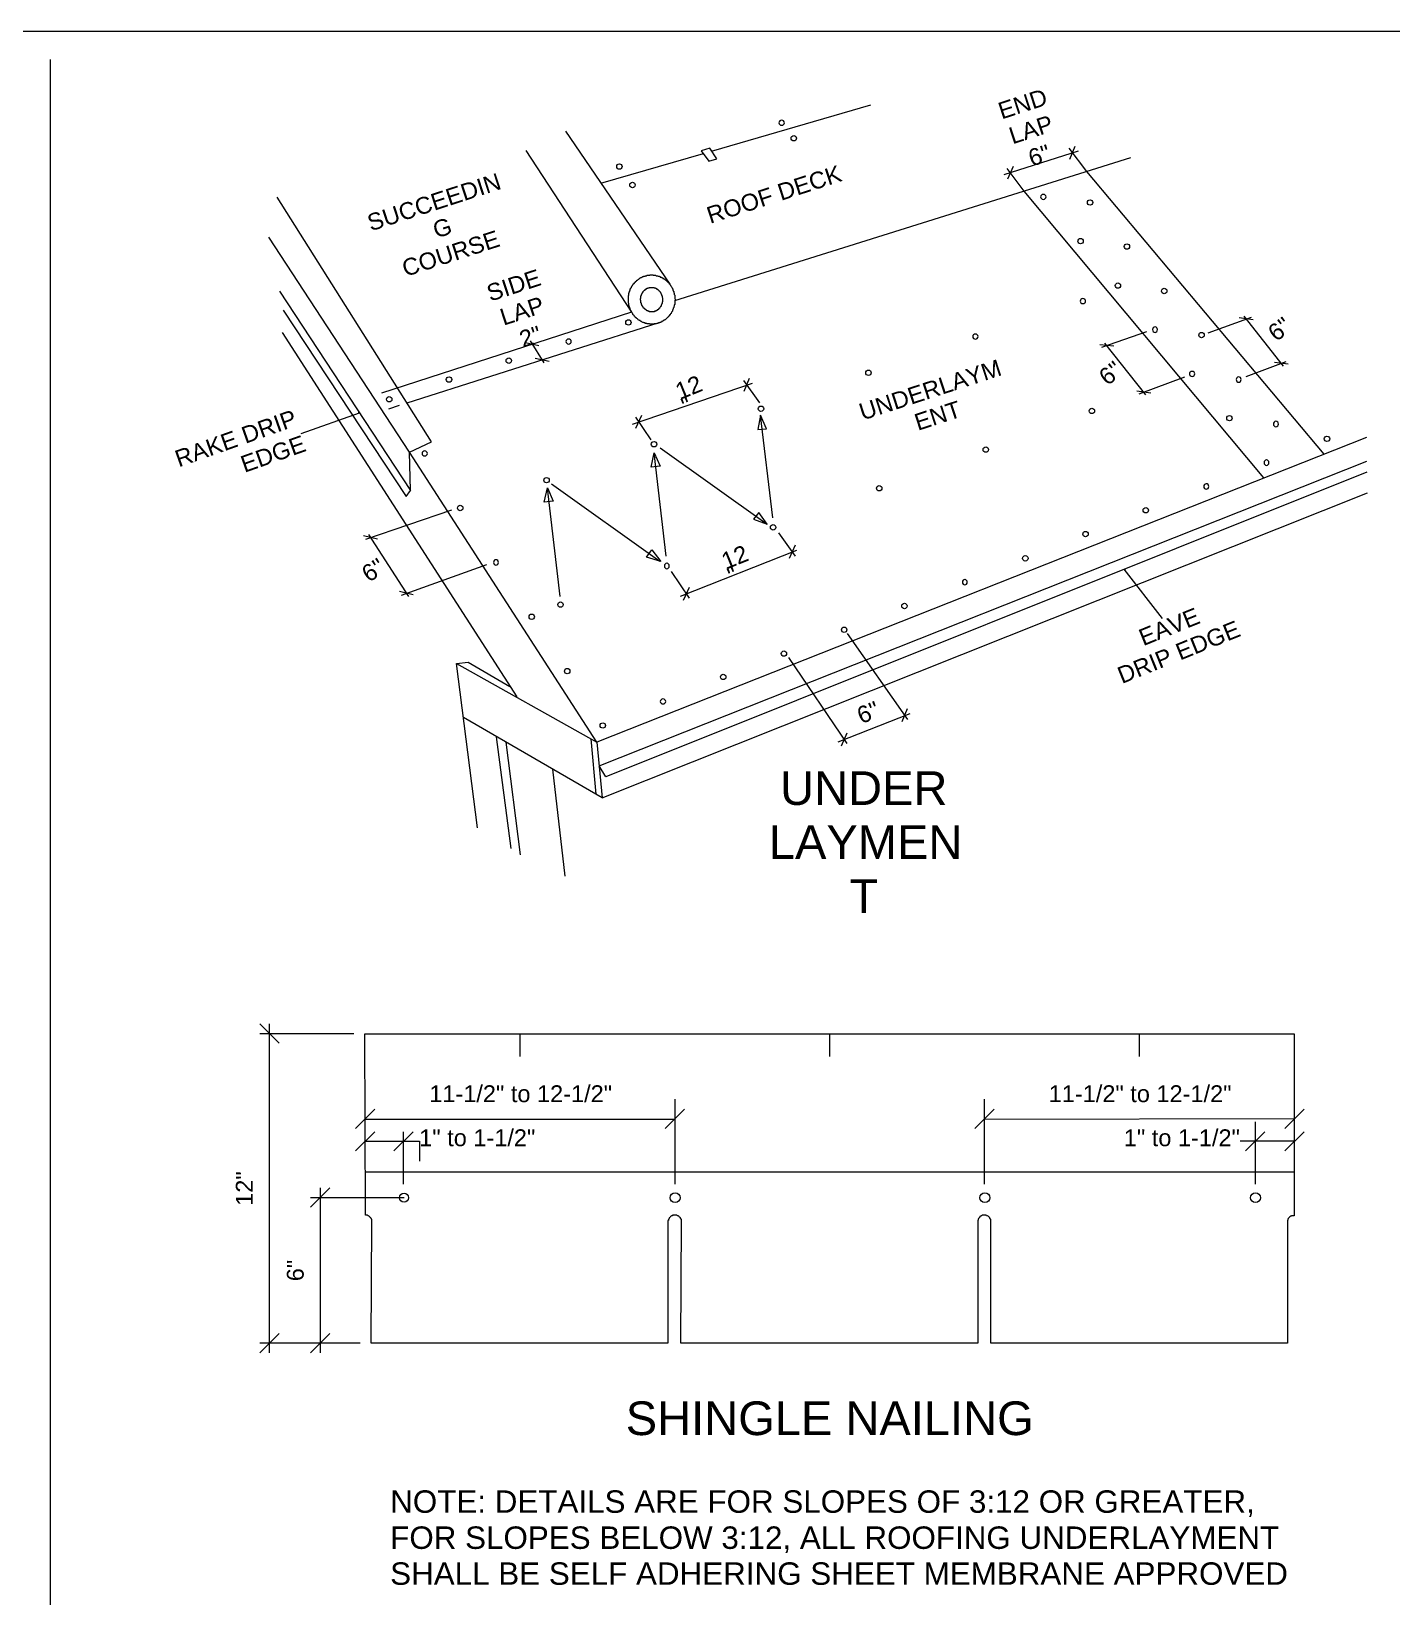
# Model space of a CAD drawing. Header units: inches. Extents: x 0 to 32.7, y -0.1 to 22.9.
# Drawn here: x 12.15 to 17.19, y 17.08 to 22.88 of the extents above; entities that cross this region are included whole.
import ezdxf

# ---------------------------------------------------------------- set-up
doc = ezdxf.new("R2010")
doc.units = ezdxf.units.IN
doc.header["$MEASUREMENT"] = 0
doc.layers.add('PDF_Geometry', color=7, linetype='Continuous', true_color=0x5d5d5d)
doc.layers.add('PDF_Text', color=7, linetype='Continuous')
doc.styles.add('PDF Arial', font='arial.ttf')

msp = doc.modelspace()

# ---------------------------------------------------------------- linework, layer by layer
at = {"layer": 'PDF_Geometry', "color": 7, "lineweight": 18}
for points in [[(0.1854, 0.1336), (0.1854, 22.8836), (32.6721, 22.8836), (32.6721, 0.1336)], [(14.6288, 22.4403), (14.6571, 22.4019), (14.6871, 22.4103), (14.6604, 22.4503)], [(14.4404, 21.9803), (14.4421, 21.9803), (14.4438, 21.9803), (14.4454, 21.9803), (14.4471, 21.9803), (14.4488, 21.9803), (14.4504, 21.9803), (14.4504, 21.9786), (14.4521, 21.9786), (14.4538, 21.9786), (14.4554, 21.9786), (14.4571, 21.9786), (14.4588, 21.9786), (14.4604, 21.9786), (14.4621, 21.9769), (14.4638, 21.9769), (14.4654, 21.9769), (14.4671, 21.9769), (14.4688, 21.9753), (14.4704, 21.9753), (14.4721, 21.9753), (14.4738, 21.9753), (14.4738, 21.9736), (14.4754, 21.9736), (14.4771, 21.9736), (14.4771, 21.9719), (14.4788, 21.9719), (14.4804, 21.9719), (14.4821, 21.9703), (14.4838, 21.9703), (14.4838, 21.9686), (14.4854, 21.9686), (14.4871, 21.9686), (14.4871, 21.9669), (14.4888, 21.9669), (14.4904, 21.9653), (14.4921, 21.9653), (14.4921, 21.9636), (14.4938, 21.9636), (14.4954, 21.9619), (14.4971, 21.9603), (14.4988, 21.9603), (14.4988, 21.9586), (14.5004, 21.9586), (14.5021, 21.9569), (14.5021, 21.9553), (14.5038, 21.9553), (14.5054, 21.9536), (14.5071, 21.9519), (14.5088, 21.9503), (14.5088, 21.9486), (14.5104, 21.9486), (14.5104, 21.9469), (14.5121, 21.9453), (14.5138, 21.9436), (14.5154, 21.9419), (14.5154, 21.9403), (14.5171, 21.9386), (14.5171, 21.9369), (14.5188, 21.9353), (14.5204, 21.9336), (14.5204, 21.9319), (14.5221, 21.9303), (14.5221, 21.9286), (14.5238, 21.9269), (14.5238, 21.9253), (14.5238, 21.9236), (14.5254, 21.9219), (14.5254, 21.9203), (14.5271, 21.9186), (14.5271, 21.9169), (14.5271, 21.9153), (14.5271, 21.9136), (14.5288, 21.9119), (14.5288, 21.9103), (14.5288, 21.9086), (14.5288, 21.9069), (14.5304, 21.9053), (14.5304, 21.9036), (14.5304, 21.9019), (14.5304, 21.8986), (14.5304, 21.8969), (14.5304, 21.8953), (14.5304, 21.8936), (14.5304, 21.8919), (14.5321, 21.8903), (14.5321, 21.8886), (14.5321, 21.8869), (14.5321, 21.8853), (14.5304, 21.8836), (14.5304, 21.8819), (14.5304, 21.8803), (14.5304, 21.8769), (14.5304, 21.8753), (14.5304, 21.8736), (14.5304, 21.8719), (14.5304, 21.8703), (14.5288, 21.8686), (14.5288, 21.8669), (14.5288, 21.8653), (14.5288, 21.8636), (14.5271, 21.8619), (14.5271, 21.8603), (14.5271, 21.8586), (14.5254, 21.8569), (14.5254, 21.8553), (14.5254, 21.8536), (14.5238, 21.8519), (14.5238, 21.8503), (14.5221, 21.8486), (14.5221, 21.8469), (14.5221, 21.8453), (14.5204, 21.8436), (14.5188, 21.8419), (14.5188, 21.8403), (14.5171, 21.8386), (14.5171, 21.8369), (14.5154, 21.8353), (14.5138, 21.8336), (14.5138, 21.8319), (14.5121, 21.8303), (14.5104, 21.8303), (14.5104, 21.8286), (14.5088, 21.8269), (14.5088, 21.8253), (14.5071, 21.8253), (14.5054, 21.8236), (14.5038, 21.8219), (14.5038, 21.8203), (14.5021, 21.8203), (14.5004, 21.8186), (14.4988, 21.8169), (14.4971, 21.8153), (14.4954, 21.8136), (14.4938, 21.8136), (14.4921, 21.8119), (14.4904, 21.8119), (14.4904, 21.8103), (14.4888, 21.8103), (14.4871, 21.8086), (14.4854, 21.8086), (14.4838, 21.8069), (14.4821, 21.8069), (14.4821, 21.8053), (14.4804, 21.8053), (14.4788, 21.8053), (14.4788, 21.8036), (14.4771, 21.8036), (14.4754, 21.8036), (14.4738, 21.8019), (14.4721, 21.8019), (14.4704, 21.8019), (14.4688, 21.8003), (14.4671, 21.8003), (14.4654, 21.8003), (14.4638, 21.8003), (14.4621, 21.7986), (14.4604, 21.7986), (14.4588, 21.7986), (14.4571, 21.7986), (14.4554, 21.7986), (14.4538, 21.7986), (14.4521, 21.7969), (14.4504, 21.7969), (14.4488, 21.7969), (14.4471, 21.7969), (14.4454, 21.7969), (14.4438, 21.7969), (14.4421, 21.7969), (14.4404, 21.7969), (14.4388, 21.7969), (14.4371, 21.7986), (14.4354, 21.7986), (14.4338, 21.7986), (14.4321, 21.7986), (14.4304, 21.7986), (14.4288, 21.7986), (14.4271, 21.7986), (14.4271, 21.8003), (14.4254, 21.8003), (14.4238, 21.8003), (14.4221, 21.8003), (14.4204, 21.8003), (14.4204, 21.8019), (14.4188, 21.8019), (14.4171, 21.8019), (14.4154, 21.8036), (14.4138, 21.8036), (14.4121, 21.8036), (14.4104, 21.8053), (14.4088, 21.8053), (14.4071, 21.8069), (14.4054, 21.8069), (14.4038, 21.8086), (14.4021, 21.8103), (14.4004, 21.8103), (14.3988, 21.8119), (14.3971, 21.8119), (14.3954, 21.8136), (14.3938, 21.8153), (14.3921, 21.8169), (14.3904, 21.8186), (14.3888, 21.8186), (14.3888, 21.8203), (14.3871, 21.8203), (14.3854, 21.8219), (14.3854, 21.8236), (14.3838, 21.8236), (14.3821, 21.8253), (14.3821, 21.8269), (14.3804, 21.8269), (14.3804, 21.8286), (14.3788, 21.8303), (14.3771, 21.8319), (14.3754, 21.8336), (14.3754, 21.8353), (14.3738, 21.8369), (14.3738, 21.8386), (14.3721, 21.8403), (14.3704, 21.8419), (14.3704, 21.8436), (14.3688, 21.8453), (14.3688, 21.8469), (14.3671, 21.8486), (14.3671, 21.8503), (14.3654, 21.8519), (14.3654, 21.8536), (14.3654, 21.8553), (14.3638, 21.8569), (14.3638, 21.8586), (14.3638, 21.8603), (14.3621, 21.8619), (14.3621, 21.8636), (14.3621, 21.8653), (14.3604, 21.8669), (14.3604, 21.8686), (14.3604, 21.8703), (14.3604, 21.8719), (14.3604, 21.8736), (14.3588, 21.8753), (14.3588, 21.8769), (14.3588, 21.8803), (14.3588, 21.8819), (14.3588, 21.8836), (14.3588, 21.8853), (14.3588, 21.8869), (14.3588, 21.8886), (14.3588, 21.8903), (14.3588, 21.8919), (14.3588, 21.8936), (14.3588, 21.8953), (14.3588, 21.8969), (14.3588, 21.8986), (14.3588, 21.9019), (14.3588, 21.9036), (14.3604, 21.9053), (14.3604, 21.9069), (14.3604, 21.9086), (14.3604, 21.9103), (14.3604, 21.9119), (14.3621, 21.9136), (14.3621, 21.9153), (14.3621, 21.9169), (14.3638, 21.9186), (14.3638, 21.9203), (14.3638, 21.9219), (14.3654, 21.9236), (14.3654, 21.9253), (14.3654, 21.9269), (14.3671, 21.9286), (14.3671, 21.9303), (14.3688, 21.9319), (14.3704, 21.9336), (14.3704, 21.9353), (14.3721, 21.9369), (14.3721, 21.9386), (14.3738, 21.9403), (14.3738, 21.9419), (14.3754, 21.9419), (14.3754, 21.9436), (14.3771, 21.9453), (14.3771, 21.9469), (14.3788, 21.9469), (14.3804, 21.9486), (14.3804, 21.9503), (14.3821, 21.9503), (14.3821, 21.9519), (14.3838, 21.9536), (14.3854, 21.9536), (14.3854, 21.9553), (14.3871, 21.9569), (14.3888, 21.9586), (14.3904, 21.9586), (14.3904, 21.9603), (14.3921, 21.9603), (14.3938, 21.9619), (14.3954, 21.9636), (14.3971, 21.9636), (14.3971, 21.9653), (14.3988, 21.9653), (14.4004, 21.9669), (14.4021, 21.9686), (14.4038, 21.9686), (14.4054, 21.9703), (14.4071, 21.9703), (14.4088, 21.9719), (14.4104, 21.9719), (14.4121, 21.9736), (14.4138, 21.9736), (14.4154, 21.9736), (14.4154, 21.9753), (14.4171, 21.9753), (14.4188, 21.9753), (14.4204, 21.9753), (14.4204, 21.9769), (14.4221, 21.9769), (14.4238, 21.9769), (14.4254, 21.9769), (14.4271, 21.9786), (14.4288, 21.9786), (14.4304, 21.9786), (14.4321, 21.9786), (14.4338, 21.9786), (14.4354, 21.9786), (14.4371, 21.9786), (14.4388, 21.9786), (14.4388, 21.9803)], [(14.4438, 21.9336), (14.4454, 21.9336), (14.4471, 21.9336), (14.4488, 21.9336), (14.4504, 21.9336), (14.4521, 21.9336), (14.4538, 21.9336), (14.4538, 21.9319), (14.4554, 21.9319), (14.4571, 21.9319), (14.4588, 21.9319), (14.4588, 21.9303), (14.4604, 21.9303), (14.4621, 21.9303), (14.4621, 21.9286), (14.4638, 21.9286), (14.4654, 21.9286), (14.4654, 21.9269), (14.4671, 21.9269), (14.4671, 21.9253), (14.4688, 21.9253), (14.4704, 21.9236), (14.4704, 21.9219), (14.4721, 21.9219), (14.4738, 21.9203), (14.4754, 21.9186), (14.4754, 21.9169), (14.4771, 21.9169), (14.4771, 21.9153), (14.4788, 21.9136), (14.4788, 21.9119), (14.4804, 21.9103), (14.4804, 21.9086), (14.4821, 21.9069), (14.4821, 21.9053), (14.4821, 21.9036), (14.4838, 21.9019), (14.4838, 21.9003), (14.4838, 21.8986), (14.4838, 21.8969), (14.4854, 21.8953), (14.4854, 21.8936), (14.4854, 21.8919), (14.4854, 21.8903), (14.4854, 21.8886), (14.4854, 21.8869), (14.4854, 21.8853), (14.4854, 21.8836), (14.4854, 21.8819), (14.4854, 21.8803), (14.4838, 21.8786), (14.4838, 21.8769), (14.4838, 21.8753), (14.4838, 21.8736), (14.4821, 21.8719), (14.4821, 21.8703), (14.4821, 21.8686), (14.4804, 21.8686), (14.4804, 21.8669), (14.4804, 21.8653), (14.4788, 21.8636), (14.4788, 21.8619), (14.4771, 21.8619), (14.4771, 21.8603), (14.4754, 21.8586), (14.4738, 21.8569), (14.4738, 21.8553), (14.4721, 21.8553), (14.4721, 21.8536), (14.4704, 21.8536), (14.4704, 21.8519), (14.4688, 21.8519), (14.4688, 21.8503), (14.4671, 21.8503), (14.4654, 21.8503), (14.4654, 21.8486), (14.4638, 21.8486), (14.4638, 21.8469), (14.4621, 21.8469), (14.4604, 21.8469), (14.4588, 21.8453), (14.4571, 21.8453), (14.4554, 21.8453), (14.4554, 21.8436), (14.4538, 21.8436), (14.4521, 21.8436), (14.4504, 21.8436), (14.4488, 21.8436), (14.4471, 21.8436), (14.4454, 21.8436), (14.4438, 21.8436), (14.4421, 21.8436), (14.4404, 21.8436), (14.4388, 21.8436), (14.4371, 21.8436), (14.4354, 21.8436), (14.4354, 21.8453), (14.4338, 21.8453), (14.4321, 21.8453), (14.4304, 21.8453), (14.4304, 21.8469), (14.4288, 21.8469), (14.4271, 21.8469), (14.4271, 21.8486), (14.4254, 21.8486), (14.4238, 21.8503), (14.4221, 21.8503), (14.4221, 21.8519), (14.4204, 21.8519), (14.4204, 21.8536), (14.4188, 21.8536), (14.4188, 21.8553), (14.4171, 21.8553), (14.4171, 21.8569), (14.4154, 21.8569), (14.4154, 21.8586), (14.4138, 21.8586), (14.4138, 21.8603), (14.4121, 21.8619), (14.4121, 21.8636), (14.4104, 21.8636), (14.4104, 21.8653), (14.4104, 21.8669), (14.4088, 21.8669), (14.4088, 21.8686), (14.4088, 21.8703), (14.4071, 21.8703), (14.4071, 21.8719), (14.4071, 21.8736), (14.4071, 21.8753), (14.4054, 21.8769), (14.4054, 21.8786), (14.4054, 21.8803), (14.4054, 21.8819), (14.4054, 21.8836), (14.4054, 21.8853), (14.4038, 21.8869), (14.4038, 21.8886), (14.4038, 21.8903), (14.4038, 21.8919), (14.4054, 21.8919), (14.4054, 21.8936), (14.4054, 21.8953), (14.4054, 21.8969), (14.4054, 21.8986), (14.4054, 21.9003), (14.4054, 21.9019), (14.4071, 21.9036), (14.4071, 21.9053), (14.4071, 21.9069), (14.4088, 21.9069), (14.4088, 21.9086), (14.4088, 21.9103), (14.4104, 21.9119), (14.4104, 21.9136), (14.4121, 21.9136), (14.4121, 21.9153), (14.4121, 21.9169), (14.4138, 21.9169), (14.4138, 21.9186), (14.4154, 21.9186), (14.4154, 21.9203), (14.4171, 21.9219), (14.4188, 21.9236), (14.4204, 21.9236), (14.4204, 21.9253), (14.4221, 21.9253), (14.4221, 21.9269), (14.4238, 21.9269), (14.4238, 21.9286), (14.4254, 21.9286), (14.4271, 21.9286), (14.4271, 21.9303), (14.4288, 21.9303), (14.4304, 21.9303), (14.4304, 21.9319), (14.4321, 21.9319), (14.4338, 21.9319), (14.4354, 21.9319), (14.4354, 21.9336), (14.4371, 21.9336), (14.4388, 21.9336), (14.4404, 21.9336), (14.4421, 21.9336)], [(14.0471, 21.1369), (14.0588, 21.1903), (14.0804, 21.1403)], [(14.4254, 20.9336), (14.4454, 20.9603), (14.4788, 20.9169)], [(14.5054, 18.4719), (14.5054, 18.4703), (14.5054, 18.4686), (14.5054, 18.4669), (14.5054, 18.0169), (13.4054, 18.0169), (13.4071, 18.4686), (13.4071, 18.4703), (13.4071, 18.4719), (13.4071, 18.4736), (13.4071, 18.4753), (13.4071, 18.4769), (13.4054, 18.4786), (13.4054, 18.4803), (13.4038, 18.4819), (13.4021, 18.4836), (13.4004, 18.4853), (13.3988, 18.4869), (13.3971, 18.4886), (13.3954, 18.4903), (13.3938, 18.4903), (13.3921, 18.4919), (13.3904, 18.4919), (13.3888, 18.4919), (13.3871, 18.4919), (13.3854, 18.4919), (13.3838, 18.4919), (13.3821, 19.1653), (16.8271, 19.1653), (16.8271, 18.4903), (16.8254, 18.4903), (16.8238, 18.4903), (16.8221, 18.4903), (16.8204, 18.4903), (16.8188, 18.4903), (16.8171, 18.4903), (16.8171, 18.4886), (16.8154, 18.4886), (16.8138, 18.4886), (16.8121, 18.4869), (16.8104, 18.4853), (16.8088, 18.4853), (16.8088, 18.4836), (16.8071, 18.4819), (16.8054, 18.4803), (16.8054, 18.4786), (16.8038, 18.4769), (16.8038, 18.4753), (16.8038, 18.4736), (16.8021, 18.4736), (16.8021, 18.4719), (16.8021, 18.4703), (16.8021, 18.4686), (16.8021, 18.4669), (16.8021, 18.0169), (15.7021, 18.0169), (15.7021, 18.4669), (15.7021, 18.4686), (15.7021, 18.4703), (15.7021, 18.4719), (15.7021, 18.4736), (15.7021, 18.4753), (15.7021, 18.4769), (15.7004, 18.4769), (15.7004, 18.4786), (15.7004, 18.4803), (15.6988, 18.4803), (15.6988, 18.4819), (15.6971, 18.4836), (15.6971, 18.4853), (15.6954, 18.4853), (15.6938, 18.4869), (15.6921, 18.4886), (15.6904, 18.4903), (15.6888, 18.4903), (15.6871, 18.4903), (15.6854, 18.4919), (15.6838, 18.4919), (15.6821, 18.4919), (15.6804, 18.4919), (15.6788, 18.4919), (15.6771, 18.4919), (15.6754, 18.4919), (15.6738, 18.4919), (15.6721, 18.4919), (15.6704, 18.4919), (15.6688, 18.4903), (15.6671, 18.4903), (15.6654, 18.4886), (15.6638, 18.4886), (15.6638, 18.4869), (15.6621, 18.4869), (15.6621, 18.4853), (15.6604, 18.4853), (15.6604, 18.4836), (15.6588, 18.4836), (15.6588, 18.4819), (15.6571, 18.4803), (15.6571, 18.4786), (15.6554, 18.4769), (15.6554, 18.4753), (15.6554, 18.4736), (15.6538, 18.4736), (15.6538, 18.4719), (15.6538, 18.4703), (15.6538, 18.4686), (15.6538, 18.4669), (15.6538, 18.0169), (14.5538, 18.0169), (14.5554, 18.4686), (14.5554, 18.4703), (14.5554, 18.4719), (14.5554, 18.4736), (14.5554, 18.4753), (14.5554, 18.4769), (14.5538, 18.4769), (14.5538, 18.4786), (14.5538, 18.4803), (14.5521, 18.4803), (14.5521, 18.4819), (14.5504, 18.4836), (14.5488, 18.4853), (14.5471, 18.4869), (14.5454, 18.4886), (14.5438, 18.4886), (14.5438, 18.4903), (14.5421, 18.4903), (14.5404, 18.4903), (14.5388, 18.4919), (14.5371, 18.4919), (14.5354, 18.4919), (14.5338, 18.4919), (14.5321, 18.4919), (14.5304, 18.4919), (14.5288, 18.4919), (14.5271, 18.4919), (14.5254, 18.4919), (14.5238, 18.4919), (14.5221, 18.4919), (14.5221, 18.4903), (14.5204, 18.4903), (14.5188, 18.4903), (14.5188, 18.4886), (14.5171, 18.4886), (14.5154, 18.4869), (14.5138, 18.4853), (14.5121, 18.4836), (14.5104, 18.4819), (14.5104, 18.4803), (14.5088, 18.4803), (14.5088, 18.4786), (14.5088, 18.4769), (14.5071, 18.4769), (14.5071, 18.4753), (14.5071, 18.4736), (14.5071, 18.4719)]]:
    msp.add_lwpolyline(points, close=True, dxfattribs=at)
at = {"layer": 'PDF_Geometry', "color": 251, "lineweight": 18, "true_color": 0x4b4b4b}
msp.add_lwpolyline([(12.2154, 22.7786), (12.2154, 11.8203)], dxfattribs=at)
at = {"layer": 'PDF_Geometry', "color": 7, "lineweight": 18}
for points in [[(14.6671, 22.4386), (15.2571, 22.6103)], [(14.1254, 22.5136), (14.5121, 21.9453)], [(13.9788, 22.4419), (14.3704, 21.8419), (13.4438, 21.5419)], [(14.2571, 22.3203), (14.6371, 22.4303)], [(14.5304, 21.8853), (16.2221, 22.4153)], [(15.7521, 22.3519), (16.0271, 22.4403)], [(15.9921, 22.4503), (16.0571, 22.3636), (16.9371, 21.3153)], [(16.0138, 22.4569), (15.9938, 22.4086)], [(15.7621, 22.3753), (15.8254, 22.2903), (16.7138, 21.2269)], [(15.7854, 22.3819), (15.7638, 22.3353)], [(17.0954, 21.3769), (14.2421, 20.2469), (13.5471, 21.3219), (13.6288, 21.3603), (13.0571, 22.2686)], [(13.0788, 21.8486), (13.5354, 21.1586), (13.5504, 21.1803), (13.5471, 21.3219), (13.0254, 22.1203)], [(13.0654, 21.9203), (13.5504, 21.1803)], [(13.5388, 21.5053), (14.4688, 21.8019)], [(16.5088, 21.7653), (16.6688, 21.8236)], [(16.6754, 21.8136), (16.6238, 21.8203)], [(16.7871, 21.6419), (16.6421, 21.8269)], [(13.0754, 21.7669), (13.9454, 20.4153)], [(14.0271, 21.7169), (13.9771, 21.7286)], [(14.0471, 21.6536), (13.9954, 21.7353)], [(16.1588, 21.7153), (16.1071, 21.7203)], [(16.1138, 21.7119), (16.2804, 21.7703)], [(16.2771, 21.5353), (16.1254, 21.7269)], [(14.0654, 21.6586), (14.0138, 21.6703)], [(16.2521, 21.5386), (16.4221, 21.6019)], [(16.6488, 21.6036), (16.7971, 21.6586)], [(16.8054, 21.6486), (16.7538, 21.6553)], [(14.3738, 21.4269), (14.8188, 21.5786)], [(14.7854, 21.5886), (14.8454, 21.5053)], [(14.8071, 21.5953), (14.7871, 21.5469)], [(16.2954, 21.5419), (16.2438, 21.5486)], [(13.4704, 21.4836), (13.5104, 21.4969)], [(13.1454, 21.3919), (13.3621, 21.4686), (13.3588, 21.4669)], [(13.3621, 21.4686), (13.3571, 21.4686)], [(14.4071, 21.4586), (14.3854, 21.4103)], [(14.3854, 21.4519), (14.4421, 21.3686)], [(14.8938, 21.0786), (14.8488, 21.4603), (14.8388, 21.4069), (14.8704, 21.4086), (14.8488, 21.4603)], [(14.4988, 20.9369), (14.4538, 21.3203), (14.4771, 21.2703), (14.4438, 21.2669), (14.4538, 21.3203)], [(14.4771, 21.3386), (14.8738, 21.0553), (14.8421, 21.0986), (14.8221, 21.0736), (14.8738, 21.0553)], [(17.0971, 21.2486), (14.2754, 20.1186), (14.2504, 20.1586), (17.0971, 21.2886)], [(14.0738, 21.2053), (14.4754, 20.9186)], [(14.1054, 20.7869), (14.0588, 21.1886)], [(14.2621, 20.0403), (17.0988, 21.1719)], [(13.3854, 21.0003), (13.7038, 21.1086)], [(14.9154, 21.0236), (14.9771, 20.9369)], [(13.4288, 21.0003), (13.3771, 21.0119)], [(13.3954, 21.0169), (13.5438, 20.7869)], [(14.9771, 20.9769), (14.9554, 20.9286)], [(13.5171, 20.7919), (13.8338, 20.9053)], [(14.5521, 20.7886), (14.9838, 20.9586)], [(14.5171, 20.8803), (14.5838, 20.7803)], [(16.3388, 20.7053), (16.1971, 20.8886), (16.2004, 20.8869)], [(16.1971, 20.8886), (16.1988, 20.8853)], [(13.5604, 20.7936), (13.5104, 20.8053)], [(14.5838, 20.8203), (14.5621, 20.7719)], [(15.1704, 20.6503), (15.3938, 20.3303)], [(14.9521, 20.5603), (15.1688, 20.2419)], [(13.7988, 19.9286), (13.7221, 20.5386), (13.7654, 20.5436), (13.9188, 20.4536)], [(13.7221, 20.5386), (14.2421, 20.2469), (14.2621, 20.0403), (13.7471, 20.3386)], [(15.1371, 20.2486), (15.4038, 20.3536)], [(15.3921, 20.3703), (15.3721, 20.3219)], [(13.9238, 19.8519), (13.8704, 20.2669)], [(15.1688, 20.2803), (15.1471, 20.2319)], [(13.9588, 19.8286), (13.9054, 20.2469)], [(14.2388, 20.0536), (14.2204, 20.2586)], [(14.1238, 19.7503), (14.0788, 20.1469)], [(12.9921, 19.2019), (13.0638, 19.1303)], [(13.3404, 19.1653), (12.9921, 19.1653)], [(13.0288, 17.9819), (13.0288, 19.2019)], [(13.9571, 19.0803), (13.9571, 19.1653)], [(15.1054, 19.0803), (15.1054, 19.1653)], [(16.2538, 19.0803), (16.2538, 19.1653)], [(13.3471, 18.8136), (13.4188, 18.8853)], [(14.4954, 18.8136), (14.5671, 18.8853)], [(14.5304, 18.9219), (14.5304, 18.6069)], [(15.6438, 18.8136), (15.7154, 18.8853)], [(15.6788, 18.6069), (15.6788, 18.9219)], [(16.7921, 18.8136), (16.8638, 18.8853)], [(13.3838, 18.8486), (14.5304, 18.8486)], [(15.6788, 18.8486), (16.8271, 18.8503)], [(16.6821, 18.8386), (16.6821, 18.6069)], [(13.3471, 18.7303), (13.4188, 18.8019)], [(13.3838, 18.7669), (13.5838, 18.7669), (13.5838, 18.6919)], [(13.4888, 18.7303), (13.5604, 18.8019)], [(13.5254, 18.6069), (13.5254, 18.8019)], [(16.8271, 18.7669), (16.6271, 18.7669)], [(16.6471, 18.7303), (16.7188, 18.8019)], [(16.7921, 18.7303), (16.8638, 18.8019)], [(16.8271, 18.6519), (13.3838, 18.6519)], [(13.1804, 18.5219), (13.2521, 18.5936)], [(13.2171, 17.9819), (13.2171, 18.5936)], [(13.5271, 18.5569), (13.1804, 18.5569)], [(12.9921, 17.9819), (13.0638, 18.0536)], [(13.3638, 18.0169), (12.9921, 18.0169)], [(13.1804, 17.9819), (13.2521, 18.0536)]]:
    msp.add_lwpolyline(points, dxfattribs=at)
for centre, radius in [((14.9721, 22.4869), 0.01), ((14.3254, 22.3819), 0.01), ((14.3738, 22.3136), 0.01), ((16.0704, 22.2486), 0.01), ((16.0354, 22.1053), 0.01), ((16.2071, 22.0853), 0.01), ((16.1738, 21.9403), 0.01), ((16.3454, 21.9203), 0.01), ((14.3588, 21.8036), 0.01), ((16.4838, 21.7569), 0.01), ((13.9154, 21.6619), 0.01), ((13.6938, 21.5919), 0.01), ((15.2488, 21.6169), 0.01), ((13.4721, 21.5186), 0.01), ((14.8504, 21.4836), 0.01), ((16.0771, 21.4753), 0.01), ((16.5871, 21.4486), 0.01), ((16.9488, 21.3719), 0.01), ((14.4538, 21.3519), 0.01), ((15.6838, 21.3319), 0.01), ((14.0554, 21.2186), 0.01), ((15.2888, 21.1886), 0.01), ((13.7354, 21.1153), 0.01), ((16.2771, 21.1069), 0.01), ((14.8954, 21.0436), 0.01), ((16.0538, 21.0186), 0.01), ((15.8304, 20.9286), 0.01), ((14.1071, 20.7569), 0.01), ((15.3821, 20.7519), 0.01), ((14.0004, 20.7119), 0.01), ((15.1588, 20.6636), 0.01), ((14.9354, 20.5753), 0.01), ((14.1321, 20.5103), 0.01), ((14.7104, 20.4886), 0.01), ((14.2638, 20.3086), 0.01), ((13.5271, 18.5569), 0.0167), ((14.5321, 18.5569), 0.0183), ((15.6804, 18.5569), 0.0183), ((16.6838, 18.5569), 0.0183)]:
    msp.add_circle(centre, radius, dxfattribs=at)
for centre, start, end in [((16.3113, 21.7784), 84.89212, 90.00656), ((16.6213, 21.5934), 89.99321, 95.12529), ((16.7596, 21.4284), 89.99321, 95.12529), ((16.7246, 21.2851), 84.89212, 90.00656), ((16.5013, 21.1968), 89.99321, 95.12529), ((13.8679, 20.9151), 89.99321, 95.12541), ((14.5013, 20.9018), 84.89246, 90.00722), ((15.6063, 20.8418), 84.89246, 90.00723)]:
    msp.add_arc(centre, 0.00852, start, end, dxfattribs=at)
for points in [[(14.9271, 22.5536), (14.9216, 22.5536), (14.9171, 22.5495), (14.9171, 22.5444)], [(14.9171, 22.5444), (14.9171, 22.5394), (14.9216, 22.5353), (14.9271, 22.5353)], [(14.9371, 22.5444), (14.9371, 22.5495), (14.9326, 22.5536), (14.9271, 22.5536)], [(14.9271, 22.5353), (14.9326, 22.5353), (14.9371, 22.5394), (14.9371, 22.5444)], [(15.8971, 22.2786), (15.8916, 22.2786), (15.8871, 22.2745), (15.8871, 22.2694)], [(15.8871, 22.2694), (15.8871, 22.2644), (15.8916, 22.2603), (15.8971, 22.2603)], [(15.9071, 22.2694), (15.9071, 22.2745), (15.9026, 22.2786), (15.8971, 22.2786)], [(15.8971, 22.2603), (15.9026, 22.2603), (15.9071, 22.2644), (15.9071, 22.2694)], [(16.0438, 21.8919), (16.0382, 21.8919), (16.0338, 21.8878), (16.0338, 21.8828)], [(16.0538, 21.8828), (16.0538, 21.8878), (16.0493, 21.8919), (16.0438, 21.8919)], [(16.0338, 21.8828), (16.0338, 21.8777), (16.0382, 21.8736), (16.0438, 21.8736)], [(16.0438, 21.8736), (16.0493, 21.8736), (16.0538, 21.8777), (16.0538, 21.8828)], [(16.3113, 21.7869), (16.3062, 21.7869), (16.3021, 21.7825), (16.3021, 21.7769)], [(16.3021, 21.7769), (16.3021, 21.7714), (16.3062, 21.7669), (16.3113, 21.7669)], [(16.3113, 21.7669), (16.3163, 21.7669), (16.3204, 21.7714), (16.3204, 21.7769)], [(16.3204, 21.7769), (16.3204, 21.7822), (16.3167, 21.7865), (16.312, 21.7869)], [(14.1371, 21.7419), (14.1316, 21.7419), (14.1271, 21.7378), (14.1271, 21.7328)], [(14.1271, 21.7328), (14.1271, 21.7277), (14.1316, 21.7236), (14.1371, 21.7236)], [(14.1471, 21.7328), (14.1471, 21.7378), (14.1426, 21.7419), (14.1371, 21.7419)], [(14.1371, 21.7236), (14.1426, 21.7236), (14.1471, 21.7277), (14.1471, 21.7328)], [(15.6454, 21.7603), (15.6399, 21.7603), (15.6354, 21.7562), (15.6354, 21.7511)], [(15.6354, 21.7511), (15.6354, 21.746), (15.6399, 21.7419), (15.6454, 21.7419)], [(15.6554, 21.7511), (15.6554, 21.7562), (15.651, 21.7603), (15.6454, 21.7603)], [(15.6454, 21.7419), (15.651, 21.7419), (15.6554, 21.746), (15.6554, 21.7511)], [(16.4488, 21.6219), (16.4432, 21.6219), (16.4388, 21.6178), (16.4388, 21.6128)], [(16.4388, 21.6128), (16.4388, 21.6077), (16.4432, 21.6036), (16.4488, 21.6036)], [(16.4588, 21.6128), (16.4588, 21.6178), (16.4543, 21.6219), (16.4488, 21.6219)], [(16.4488, 21.6036), (16.4543, 21.6036), (16.4588, 21.6077), (16.4588, 21.6128)], [(16.6205, 21.6019), (16.6158, 21.6015), (16.6121, 21.5972), (16.6121, 21.5919)], [(16.6304, 21.5919), (16.6304, 21.5975), (16.6263, 21.6019), (16.6213, 21.6019)], [(16.6121, 21.5919), (16.6121, 21.5864), (16.6162, 21.5819), (16.6213, 21.5819)], [(16.6213, 21.5819), (16.6263, 21.5819), (16.6304, 21.5864), (16.6304, 21.5919)], [(16.7588, 21.4369), (16.7541, 21.4365), (16.7504, 21.4322), (16.7504, 21.4269)], [(16.7504, 21.4269), (16.7504, 21.4214), (16.7545, 21.4169), (16.7596, 21.4169)], [(16.7688, 21.4269), (16.7688, 21.4325), (16.7647, 21.4369), (16.7596, 21.4369)], [(16.7596, 21.4169), (16.7647, 21.4169), (16.7688, 21.4214), (16.7688, 21.4269)], [(13.6038, 21.3269), (13.5982, 21.3269), (13.5938, 21.3228), (13.5938, 21.3178)], [(13.5938, 21.3178), (13.5938, 21.3127), (13.5982, 21.3086), (13.6038, 21.3086)], [(13.6138, 21.3178), (13.6138, 21.3228), (13.6093, 21.3269), (13.6038, 21.3269)], [(13.6038, 21.3086), (13.6093, 21.3086), (13.6138, 21.3127), (13.6138, 21.3178)], [(16.7246, 21.2936), (16.7195, 21.2936), (16.7154, 21.2891), (16.7154, 21.2836)], [(16.7154, 21.2836), (16.7154, 21.2781), (16.7195, 21.2736), (16.7246, 21.2736)], [(16.7246, 21.2736), (16.7297, 21.2736), (16.7338, 21.2781), (16.7338, 21.2836)], [(16.7338, 21.2836), (16.7338, 21.2889), (16.7301, 21.2932), (16.7254, 21.2936)], [(16.5005, 21.2052), (16.4958, 21.2048), (16.4921, 21.2005), (16.4921, 21.1953)], [(16.4921, 21.1953), (16.4921, 21.1898), (16.4962, 21.1853), (16.5013, 21.1853)], [(16.5104, 21.1953), (16.5104, 21.2008), (16.5063, 21.2053), (16.5013, 21.2053)], [(16.5013, 21.1853), (16.5063, 21.1853), (16.5104, 21.1898), (16.5104, 21.1953)], [(13.8672, 20.9236), (13.8625, 20.9232), (13.8588, 20.9189), (13.8588, 20.9136)], [(13.8588, 20.9136), (13.8588, 20.9081), (13.8629, 20.9036), (13.8679, 20.9036)], [(13.8771, 20.9136), (13.8771, 20.9191), (13.873, 20.9236), (13.8679, 20.9236)], [(13.8679, 20.9036), (13.873, 20.9036), (13.8771, 20.9081), (13.8771, 20.9136)], [(14.5013, 20.9103), (14.4962, 20.9103), (14.4921, 20.9058), (14.4921, 20.9003)], [(14.5104, 20.9003), (14.5104, 20.9055), (14.5067, 20.9098), (14.502, 20.9102)], [(14.4921, 20.9003), (14.4921, 20.8948), (14.4962, 20.8903), (14.5013, 20.8903)], [(14.5013, 20.8903), (14.5063, 20.8903), (14.5104, 20.8948), (14.5104, 20.9003)], [(15.6063, 20.8503), (15.6012, 20.8503), (15.5971, 20.8458), (15.5971, 20.8403)], [(15.6154, 20.8403), (15.6154, 20.8455), (15.6117, 20.8498), (15.607, 20.8502)], [(15.5971, 20.8403), (15.5971, 20.8348), (15.6012, 20.8303), (15.6063, 20.8303)], [(15.6063, 20.8303), (15.6113, 20.8303), (15.6154, 20.8348), (15.6154, 20.8403)], [(14.4871, 20.4069), (14.4816, 20.4069), (14.4771, 20.4028), (14.4771, 20.3978)], [(14.4771, 20.3978), (14.4771, 20.3927), (14.4816, 20.3886), (14.4871, 20.3886)], [(14.4971, 20.3978), (14.4971, 20.4028), (14.4926, 20.4069), (14.4871, 20.4069)], [(14.4871, 20.3886), (14.4926, 20.3886), (14.4971, 20.3927), (14.4971, 20.3978)]]:
    msp.add_open_spline(points, degree=3, dxfattribs=at)

# ---------------------------------------------------------------- texts
at = {"layer": 'PDF_Text', "attachment_point": 7, "style": 'PDF Arial'}
for s, insert, char_height, rotation in [('END', (15.7426, 22.5564), 0.06245, 18), ('LAP', (15.7827, 22.464), 0.06245, 18), ('6"', (15.8545, 22.3808), 0.06245, 18), ('SUCCEEDIN', (13.4039, 22.1405), 0.06245, 18), ('ROOF DECK', (14.6622, 22.1683), 0.06245, 18), ('G', (13.6467, 22.1139), 0.0624, 18), ('COURSE', (13.5326, 21.9715), 0.06245, 18), ('SIDE', (13.8467, 21.8797), 0.06245, 18), ('LAP', (13.8957, 21.7913), 0.06245, 18), ('2"', (13.9672, 21.7092), 0.06245, 18), ('6"', (16.7616, 21.7295), 0.06245, 38), ('UNDERLAYM', (15.2271, 21.439), 0.06245, 18), ('6"', (16.1358, 21.5658), 0.06245, 39), ('12', (14.5492, 21.5157), 0.06245, 22), ('"', (14.5716, 21.4602), 0.0624, 22), ('ENT', (15.4321, 21.4014), 0.06245, 18), ('RAKE DRIP', (12.6918, 21.2659), 0.06245, 19.49679), ('EDGE', (12.9357, 21.2447), 0.06245, 19.49679), ('12', (14.7199, 20.8861), 0.06245, 22), ('6"', (13.3969, 20.8367), 0.06245, 33), ('"', (14.7424, 20.8305), 0.0624, 22), ('EAVE', (16.2676, 20.6026), 0.06245, 22), ('DRIP EDGE', (16.1887, 20.4614), 0.06245, 22), ('6"', (15.2228, 20.3125), 0.06245, 22), ('12"', (12.9659, 18.5269), 0.06245, 90), ('6"', (13.1559, 18.2472), 0.06245, 90)]:
    msp.add_mtext(s, dxfattribs=dict(at, insert=insert, char_height=char_height, rotation=rotation))
for s, insert, char_height in [('UNDER', (14.9214, 20.0121), 0.1249), ('LAYMEN', (14.8795, 19.8138), 0.1249), ('T', (15.1784, 19.6133), 0.1249), ('11-1/2" to 12-1/2"', (13.6205, 18.9106), 0.062448), ('11-1/2" to 12-1/2"', (15.9171, 18.9107), 0.062448), ('1" to 1-1/2"', (13.5833, 18.7472), 0.062448), ('1" to 1-1/2"', (16.1956, 18.7472), 0.062448), ('SHINGLE NAILING', (14.3491, 17.6746), 0.124896), ('NOTE: DETAILS ARE FOR SLOPES OF 3:12 OR GREATER,', (13.4756, 17.3727), 0.083264), ('FOR SLOPES BELOW 3:12, ALL ROOFING UNDERLAYMENT', (13.4756, 17.2388), 0.083264), ('SHALL BE SELF ADHERING SHEET MEMBRANE APPROVED', (13.4756, 17.1199), 0.083264)]:
    msp.add_mtext(s, dxfattribs=dict(at, insert=insert, char_height=char_height))

doc.saveas('drawing.dxf')
